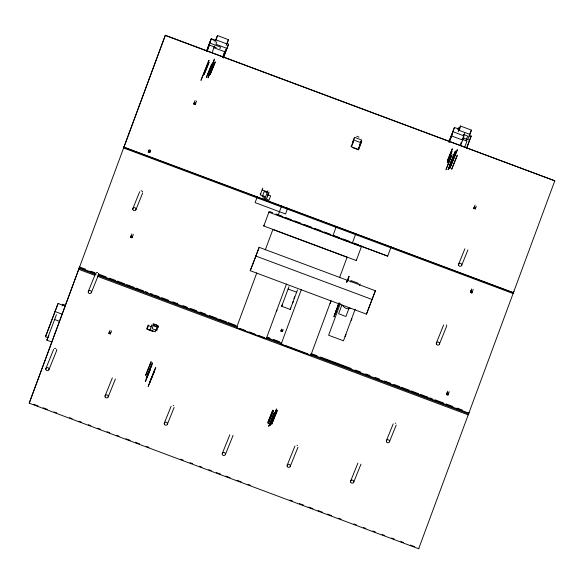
<?xml version="1.0" encoding="UTF-8"?>
<svg xmlns="http://www.w3.org/2000/svg" width="584" height="584" viewBox="0 0 584 584"><rect width="100%" height="100%" fill="white"/><g stroke="black" fill="none" stroke-linecap="round" stroke-linejoin="round"><path stroke-width="0.88" d="M151.249 361.868L145.635 375.373L150.979 361.7M150.073 369.468L145.306 381.71L150.38 369.584M152.526 363.022L146.175 378.322L152.22 362.912M151.694 364.81L147.285 376.162L151.993 364.927M154.373 370.665L148.161 386.484L154.68 370.774M155.789 367.759L149.475 382.965L155.483 367.643M209.145 60.429L200.954 80.366L208.838 60.313M208.86 62.305L204.093 74.54L209.16 62.422M211.554 64.255L206.378 77.497L212.182 63.554M214.343 58.984L208.123 74.832L214.321 59.926M212.839 65.466L208.021 77.855L213.145 65.583M214.036 63.839L209.473 74.723L213.737 63.729M215.372 62.072L210.131 74.628L215.065 61.955M272.655 410.194L267.822 422.604L272.962 410.304M273.239 410.559L268.144 423.619L273.546 410.676M273.896 413.012L268.684 426.364L274.203 413.129M276.356 410.457L270.151 425.407L276.057 410.348M276.436 409.041L270.29 424.685L276.743 409.092M277.407 410.545L271.684 424.283L277.101 410.428M452.177 154.702L445.979 169.615L451.534 155.417M452.125 148.803L447.38 160.987L452.432 148.92M452.169 151.212L447.293 162.863L451.534 151.928M454.286 153.891L448.067 169.74L454.593 154.008M455.272 151.073L449.738 165.214L455.571 151.19M457.206 149.708L449.753 168.579L457.513 149.818M457.155 155.205L451.658 169.258L457.462 155.322M48.019 337.683L45.508 336.742L58.093 303.454L65.627 306.264M58.093 303.454L45.508 336.742M51.903 342.049L46.851 340.158L56.444 314.666M418.867 548.237L418.67 548.741L29.2 403.194L79.606 266.998L85.585 269.231M513.584 292.248L513.336 292.847L123.874 147.307L165.33 35.259L554.8 180.806L418.67 548.741M165.33 35.259L29.2 403.194M150.205 151.402L149.708 152.621L148.248 152.081L149.248 149.475M149.708 152.621L150.716 150.022M130.582 237.257L131.093 235.878L132.553 236.425L132.042 237.805L130.582 237.257L131.896 233.877M206.502 51.268L209.539 42.968L220.496 47.063L219.905 48.655M215.452 40.34L211.24 38.77L206.634 51.129M207.313 49.45L211.145 39.106L215.357 40.683M207.145 51.472L209.503 45.107L216.241 47.625M214.919 42.165L217.496 35.573L228.453 39.668L226.979 43.647M215.73 40.347L217.496 35.573M212.131 52.487L214.576 46.034M193.72 104.032L194.231 102.653L195.691 103.2L195.18 104.58L193.72 104.032L195.107 100.484M108.865 333.428L109.376 332.048L110.836 332.595L110.325 333.975L108.865 333.428L110.047 330.383M226.169 45.464L228.453 39.668M222.738 56.969L224.504 52.195M222.789 57.378L225.533 50.129M225.081 51.582L225.964 49.195M223.336 57.904L228.563 44.15L226.877 43.523M228.563 44.15L223.38 57.86M153.862 324.113L152.132 328.675L156.819 330.427L158.257 326.668M157.169 326.828L155.329 331.807L149.971 329.807L151.818 324.828L157.169 326.828L157.724 325.463M257.318 196.655L255.113 202.619L285.539 213.985L287.744 208.028M267.903 190.713L265.611 196.801L260.267 194.808L262.8 188.136M268.706 193.224L266.822 198.304L262.274 196.604L264.151 191.523L268.706 193.224L269.158 192.092M267.26 196.458L268.166 194.019M356.59 259.749L356.269 260.552L263.771 225.986L269.195 211.393M250.215 270.691L259.165 247.317L375.395 290.752L366.445 314.134L250.215 270.691L253.719 262.034M254.018 261.216L259.165 247.317M256.785 272.932L236.535 327.661L266.231 338.757L286.481 284.036M265.311 249.894L272.859 229.497L347.1 257.237L339.552 277.641M391.156 246.798L387.703 256.135L278.159 215.204L281.627 205.838M290.817 307.899L290.197 309.432L281.678 306.25L288.992 286.707M282.568 331.004L282.313 331.639L280.853 331.091L281.619 329.077M293.956 298.541L294.591 296.833M290.197 309.432L297.512 289.89M292.65 303.03L293.256 301.388M282.313 331.639L283.079 329.624M352.546 142.489L354.459 137.328L361.467 139.948L359.554 145.109M359.693 145.766L358.306 149.351L351.159 146.679L354.152 138.707M352.145 145.314L353.663 141.204M301.329 289.584L281.079 344.304L310.776 355.408L331.026 300.68M358.306 149.351L361.554 140.744L360.627 143.255M336.384 226.329L332.931 235.666L387.71 256.113M355.868 233.578L352.407 242.944L352.568 242.542M330.179 303.636L330.814 301.928M333.844 316.703L336.18 310.805M334.698 314.404L337.88 306.206M336.399 309.805L339.027 303.103M338.048 306.104L337.676 306.352L339.231 303.096M338.654 303.709L338.771 304.147L338.895 303.804M346.604 282.218L348.94 276.32M335.369 313.345L338.121 306.301L337.997 306.644M340.333 303.614L328.624 335.252L343.472 340.8L355.181 309.162M356.269 260.552L361.693 245.959M349.123 307.87L345.932 316.491L338.632 313.761L341.822 305.14L343.443 305.746M345.151 336.435L345.867 334.522M366.445 314.134L375.395 290.752M454.447 127.458L448.921 142L454.447 127.458L459.506 129.341M449.315 142.343L452.352 134.298M458.184 131.816L460.469 126.02L471.427 130.115L469.069 136.481M459.586 128.414L460.469 126.02M460.462 144.503L461.345 142.116M462.229 139.729L464.718 133.232M460.564 145.642L463.981 136.707M465.886 140.802L467.653 136.028L463.433 134.459M464.623 147.467L466.974 141.102L461.922 139.211M467.959 139.094L471.427 130.115M466.55 148.212L471.193 136.057L469.507 135.422M471.193 136.057L466.689 148.081M475.726 207.663L475.208 208.941L473.748 208.393L475.033 205.093M475.208 208.941L476.237 206.283M473.193 289.452L471.806 293L470.346 292.46L471.733 288.912M471.806 293L472.317 291.62L470.857 291.08M448.702 393.09L447.891 395.091L446.431 394.543L447.753 391.163M447.891 395.091L449.213 391.711M123.874 147.307L124.115 146.708M124.275 146.241L124.472 145.744M123.837 147.467L123.633 147.971L513.102 293.511L513.299 293.015M46.851 340.158L48.793 335.355M62.16 305.863L62.809 304.264L65.299 305.198M78.971 268.72L78.73 269.326L94.958 275.385M79.285 267.859L79.088 268.363L95.316 274.422M45.88 368.548L53.64 349.341M48.925 369.687L56.684 350.48M88.308 291.438L95.258 274.246M91.352 292.569L98.63 274.568A1.621 1.533 22 0 0 98.557 273.385M148.248 152.081L148.745 150.855M132.86 208.568L139.656 191.764M135.904 209.707L142.693 192.903M209.444 43.304L211.24 38.77M132.042 237.805L133.356 234.425M216.934 41.741L215.912 44.26L226.869 48.355M195.18 104.58L196.567 101.032M110.325 333.975L111.507 330.931M105.098 395.835L112.369 377.833M108.142 396.974L115.413 378.965M148.183 324.857L146.715 328.763L152.738 331.018M158.549 325.865L158.001 327.23L153.315 325.485M164.308 423.13L171.097 406.318M167.352 424.261L174.142 407.457M260.267 194.808L260.741 193.64M262.274 196.604L262.727 195.472M263.771 225.986L264.092 225.183M278.159 215.204L278.327 214.802M276.371 311.601L276.998 310.06M281.678 306.25L282.298 304.717M222.307 453.418L229.826 434.81M225.351 454.556L232.87 435.949A1.621 1.533 22 0 0 232.958 435.35M351.159 146.679L351.678 145.409M280.853 331.091L281.108 330.456M361.189 142.759L361.752 141.372L358.561 149.869L352.597 147.642M346.852 282.306L349.181 276.407M347.611 280.524L348.203 279.057M337.676 306.352L338.99 303.074M336.639 309.892L339.267 303.191M334.092 316.791L336.844 309.746M350.378 282.014L350.977 280.546L358.445 283.342M359.51 285.43L360.102 283.963M287.175 465.266L294.935 446.052M290.219 466.397L297.979 447.191M351.247 320.236L351.911 318.849M345.217 336.421L345.823 334.909M457.717 129.414L458.396 127.735L460.075 128.363M350.641 481.055L357.912 463.046M353.685 482.194L360.956 464.185M473.748 208.393L474.266 207.116M386.389 440.701L393.185 423.889M458.637 264.202L464.864 248.806M389.433 441.832L396.222 425.028M461.681 265.34L467.901 249.945M436.358 342.998L443.628 324.989M439.394 344.129L446.672 326.127M470.346 292.46L471.222 290.292M446.431 394.543L447.242 392.543M554.8 180.806L165.25 35.463M513.737 291.788L513.942 291.285M468.434 414.268L468.193 414.866L97.521 276.341M468.755 413.406L468.55 413.903L310.549 354.86M469.076 412.545L468.835 413.144L310.827 354.094M458.776 130.225L469.726 134.32M215.803 39.778L226.753 43.873M452.746 131.655L463.703 135.751M463.601 138.05L469.499 140.255M451.673 135.977L462.623 140.072M213.897 47.713L224.855 51.808M356.693 136.225L359.029 137.101M353.641 139.977L360.788 142.649M474.259 207.013L475.719 207.561M262.092 189.888L267.435 191.881M267.574 194.706L270.633 195.852L269.034 200.181L263.676 198.18M148.759 150.701L150.219 151.241M123.954 147.102L513.416 292.65M270.042 211.707L272.589 212.656M275.984 213.927L281.926 216.146M285.32 217.416L291.263 219.635M294.657 220.905L300.592 223.124M303.987 224.395L311.63 227.249M315.017 228.512L320.996 230.746M324.354 232.001L330.376 234.257M333.69 235.491L339.764 237.761M343.18 239.038L349.152 241.272M354.057 243.105L358.299 244.689M268.874 212.189L361.372 246.755M255.661 255.982L371.891 299.417M288.058 289.007L296.577 292.197M281.364 329.712L282.824 330.259M446.942 393.163L448.402 393.711M90.71 271.151L94.98 272.743M98.397 274.02L106.084 276.896M109.5 278.166L115.479 280.4M117.187 281.043L124.874 283.912M126.582 284.554L134.269 287.423M135.977 288.065L143.664 290.934M145.372 291.577L147.935 292.533M150.497 293.489L153.059 294.445M154.767 295.088L159.038 296.679M161.6 297.636L168.433 300.191M172.703 301.789L177.828 303.702M182.953 305.622L187.223 307.213M190.639 308.491L196.618 310.724M200.035 312.002L206.013 314.236M209.43 315.513L217.117 318.382M218.825 319.025L226.512 321.893M228.22 322.536L235.907 325.405M267.508 337.216L270.071 338.173M273.487 339.45L279.466 341.684M311.068 353.495L317.046 355.729M320.463 357.007L351.21 368.497M355.481 370.095L360.605 372.008M365.73 373.921L370 375.519M375.125 377.432L379.396 379.031M384.52 380.943L390.499 383.177M393.915 384.454L399.894 386.688M401.602 387.331L409.289 390.2M410.997 390.842L418.684 393.711M420.392 394.346L428.079 397.222M429.787 397.857L432.35 398.821M434.912 399.777L443.453 402.967M446.015 403.924L452.848 406.479M457.119 408.077L462.243 409.99M79.366 267.596L96.448 273.984M98.156 274.619L237.374 326.646M266.413 337.501L281.787 343.246M97.878 275.385L237.097 327.405M239.659 328.369L245.638 330.602M249.054 331.88L255.033 334.114M258.449 335.391L264.428 337.625M266.136 338.26L283.218 344.64M284.926 345.283L307.987 353.897M153.132 323.748L156.957 325.178M154.643 324.405L156.987 325.281M151.825 326.865L148.438 325.602L147.08 329.274L153.008 331.493M54.86 311.454L62.393 314.272M54.509 319.463L59.561 321.353M33.675 404.289L37.945 405.887M43.07 407.8L47.34 409.399M54.173 411.954L56.736 412.91M69.547 417.699L72.109 418.655M78.942 421.21L81.505 422.166M88.337 424.714L90.9 425.678M97.732 428.225L100.295 429.189M107.127 431.737L109.69 432.7M116.523 435.248L119.085 436.211M125.918 438.759L130.188 440.358M135.313 442.271L139.583 443.869M146.416 446.424L148.978 447.38M180.58 459.192L183.142 460.148M189.975 462.696L192.537 463.659M199.37 466.207L201.925 467.171M208.758 469.719L211.32 470.682M216.445 472.595L220.716 474.193M225.84 476.106L230.111 477.697M236.943 480.252L241.214 481.851M248.047 484.406L250.609 485.362M289.898 500.043L292.46 500.999M299.293 503.554L303.563 505.153M308.688 507.065L312.958 508.664M318.083 510.577L322.353 512.175M327.478 514.088L331.748 515.679M338.581 518.234L341.144 519.191M353.955 523.979L356.517 524.936M363.35 527.491L365.912 528.447M372.745 531.002L375.308 531.958M382.14 534.513L384.703 535.47M391.536 538.025L394.098 538.981M400.931 541.536L403.493 542.492M410.326 545.047L414.596 546.646M296.986 445.183A1.621 1.533 22 0 1 297.526 445.512M173.149 405.449A1.621 1.533 22 0 1 173.696 405.778M54.465 348.495A1.621 1.533 22 0 1 55.699 348.473M56.619 349.298A1.621 1.533 22 0 1 56.772 349.889M395.237 423.02A1.621 1.533 22 0 1 395.777 423.349M446.599 324.945A1.621 1.533 22 0 1 446.76 325.529M96.404 272.575A1.621 1.533 22 0 1 97.638 272.56M141.08 190.786A1.621 1.533 22 0 1 141.708 190.895M142.248 191.223A1.621 1.533 22 0 1 142.627 191.72M350.524 308.315A5.847 5.511 22 0 1 342.779 305.425M334.398 315.207L334.515 315.645L334.398 315.207M335.676 311.761L335.793 312.192L335.676 311.761M336.099 310.608L336.216 311.046L336.099 310.608M336.953 308.308L337.07 308.746L336.953 308.308M337.377 307.162L337.494 307.593L337.377 307.162M338.224 304.863L338.34 305.293L338.224 304.863M347.159 280.721L347.276 281.159L347.159 280.721M350.634 482.048A1.621 1.533 22 0 0 353.364 482.698A1.621 1.533 22 0 0 352.488 480.128A1.621 1.533 22 0 0 350.634 482.048M287.167 466.258A1.621 1.533 22 0 0 289.898 466.908A1.621 1.533 22 0 0 289.022 464.331A1.621 1.533 22 0 0 287.167 466.258M222.3 454.41A1.621 1.533 22 0 0 225.03 455.06A1.621 1.533 22 0 0 224.161 452.483A1.621 1.533 22 0 0 222.3 454.41M164.301 424.115A1.621 1.533 22 0 0 167.031 424.772A1.621 1.533 22 0 0 166.155 422.195A1.621 1.533 22 0 0 164.301 424.115M105.083 396.828A1.621 1.533 22 0 0 107.821 397.485A1.621 1.533 22 0 0 106.945 394.908A1.621 1.533 22 0 0 105.083 396.828M45.873 369.541A1.621 1.533 22 0 0 48.603 370.198A1.621 1.533 22 0 0 47.735 367.621A1.621 1.533 22 0 0 45.873 369.541M386.382 441.694A1.621 1.533 22 0 0 389.119 442.344A1.621 1.533 22 0 0 388.243 439.767A1.621 1.533 22 0 0 386.382 441.694M436.343 343.983A1.621 1.533 22 0 0 439.08 344.64A1.621 1.533 22 0 0 438.204 342.063A1.621 1.533 22 0 0 436.343 343.983M458.63 265.194A1.621 1.533 22 0 0 461.36 265.844A1.621 1.533 22 0 0 460.491 263.274A1.621 1.533 22 0 0 458.63 265.194M88.301 292.423A1.621 1.533 22 0 0 91.031 293.08A1.621 1.533 22 0 0 90.162 290.503A1.621 1.533 22 0 0 88.301 292.423M132.853 209.561A1.621 1.533 22 0 0 135.583 210.218A1.621 1.533 22 0 0 134.714 207.641A1.621 1.533 22 0 0 132.853 209.561"/></g></svg>
